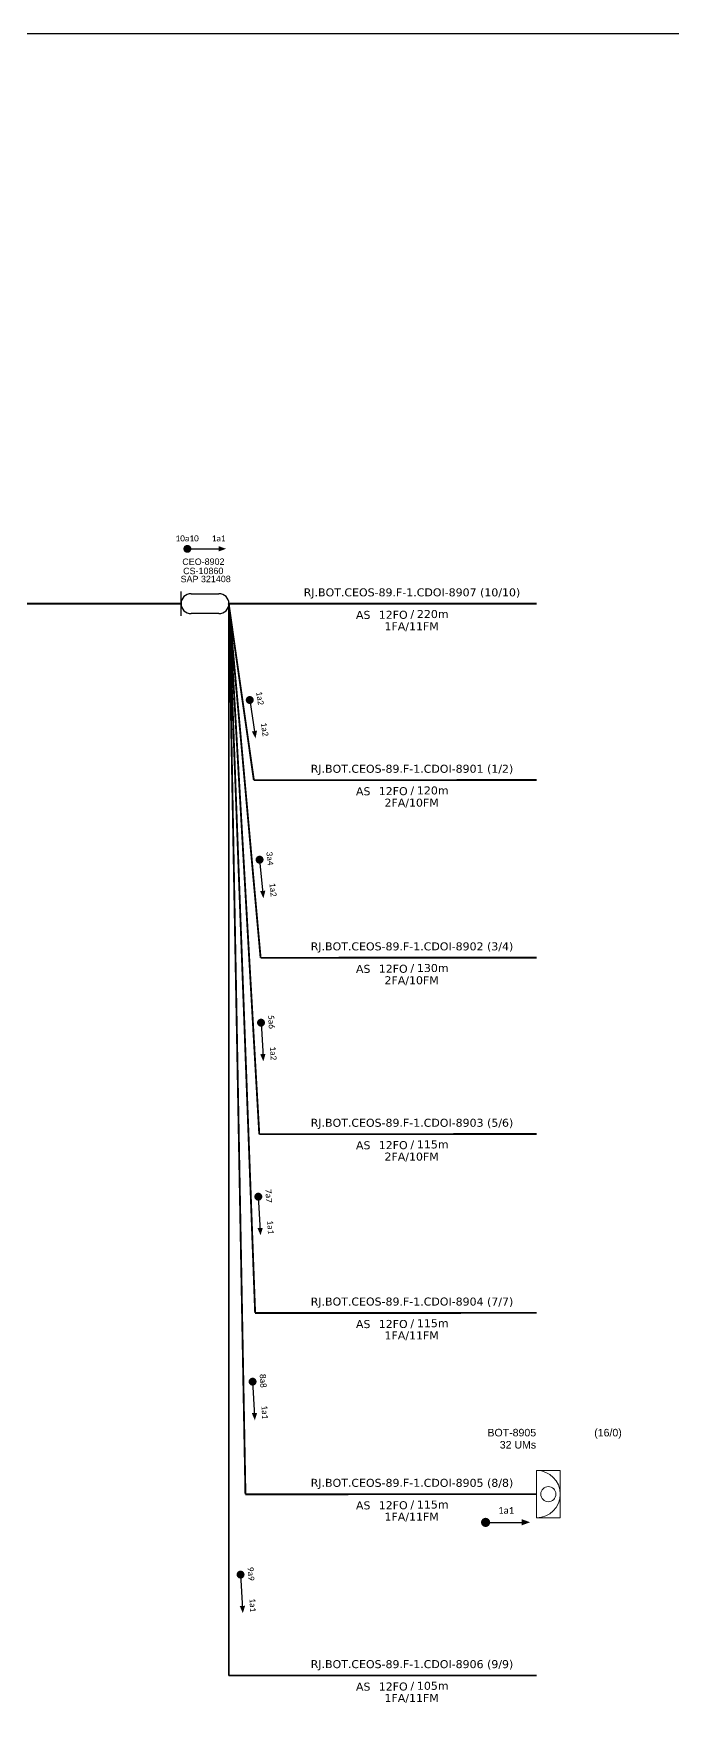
# Model space of a CAD drawing. Extents: x -89 to 1664, y 705 to 1299.
# Drawn here: x 189.7 to 330, y 926.7 to 1299 of the extents above; entities that cross this region are included whole.
import ezdxf
from ezdxf.enums import TextEntityAlignment as Align

# ---------------------------------------------------------------- set-up
doc = ezdxf.new("R2010")
doc.units = 0
for name, color, linetype, lineweight in [("20.0-LEGENDA DOS CDO'S", 1, 'Continuous', 0), ('20.1-CDO_INTERIOR', 1, 'Continuous', 0), ('20.2-CDO_POSTE', 1, 'Continuous', 5), ('40.1-ETIQUETAS', 1, 'Continuous', 20)]:
    doc.layers.add(name, color=color, linetype=linetype, lineweight=lineweight)
for name, color, linetype in [('20.4-CEOS', 1, 'Continuous'), ('CAP a instalar', 1, 'Continuous'), ('SETA', 7, 'Continuous')]:
    doc.layers.add(name, color=color, linetype=linetype)
doc.styles.add('ARIAL', font='arial.ttf')
doc.styles.add('siredit', font='verdana.ttf')
doc.styles.get("Standard").update_dxf_attribs({"font": 'arial.ttf'})
doc.linetypes.add('FENCELINE1', pattern='A,0.25,-0.1,[133,ltypeshp.shx,S=0.1,R=0,X=-0.1,Y=0],-0.1,1', length=1.45)

# ---------------------------------------------------------------- blocks, each defined once
blk = doc.blocks.new('ETIQUETA_RS5F')
at = {"layer": '40.1-ETIQUETAS', "color": 0, "style": 'siredit'}
blk.add_text('/', height=1.5, dxfattribs=at).set_placement((1.58, -1.95), align=Align.MIDDLE_RIGHT)
for tag, p in [('ETIQUETA_R_PRIMARIA', (1.21, 4.1)), ('ETIQUETA_R_SECUNDARIA', (1.21, 2.1)), ('F_ATIVAS/F_MORTAS', (1.14, -4.24))]:
    blk.add_attdef(tag, text='', height=1.5, dxfattribs=at).set_placement(p, align=Align.MIDDLE_CENTER)
for tag, p in [('TIPO_CABO', (-6.58, -2.12)), ('CAP_CABO', (0.4, -2.09))]:
    blk.add_attdef(tag, text='', height=1.5, dxfattribs=at).set_placement(p, align=Align.MIDDLE_RIGHT)
blk.add_attdef('METROS', text='', height=1.5, dxfattribs=at).set_placement((2.14, -1.95), align=Align.MIDDLE_LEFT)
for tag, p in [('FUSÃO_1', (0.85, -8.39)), ('FUSÃO_2', (0.85, -10.6)), ('FUSÃO_3', (0.85, -12.93)), ('FUSÃO_4', (0.85, -15.14)), ('FUSÃO_5', (0.85, -17.16))]:
    blk.add_attdef(tag, text='', height=1.5, dxfattribs=at).set_placement(p, align=Align.CENTER)
blk = doc.blocks.new('CDOI_INT')
at = {"layer": '20.1-CDO_INTERIOR', "color": 0, "lineweight": 18}
blk.add_lwpolyline([(4.25, -4.25), (4.25, 4.25), (0, 4.25), (0, -4.25)], close=True, dxfattribs=at)
blk.add_circle((2.12, 0), 1.36, dxfattribs=at)
blk.add_arc((0, 0), 4.25, 270, 90, dxfattribs=at)
at = {"layer": "20.0-LEGENDA DOS CDO'S", "color": 0, "style": 'ARIAL'}
for tag, p in [('CDO_N', (-0.08, 10.38)), ('SURVEY', (-0.08, 8.2)), ('SPLITER_1', (21.18, 10.38)), ('SPLITER_2', (21.19, 8.68)), ('SAP', (-0.08, 6.23)), ('1:XX', (5.94, -2.22)), ('UMS', (5.94, -4.24))]:
    blk.add_attdef(tag, p, '', height=1.36, dxfattribs=at)
blk.add_attdef('FIBRAS_UTILIZADAS', text='', height=1.36, dxfattribs=at).set_placement((15.34, 10.38), align=Align.CENTER)
blk = doc.blocks.new('CDOE-TEXTO PADRÃO')
at = {"layer": "20.0-LEGENDA DOS CDO'S", "color": 0, "style": 'ARIAL'}
for tag, p in [('CDO_N', (0.49, 7.39)), ('CORDOALHA', (0.5, 4.33)), ('SAP', (0.51, 1.67)), ('SPLITER_1', (0.59, -0.91)), ('SPLITER_2', (0.6, -3.55)), ('(XX-XX_F)S', (0.54, -8.29)), ('(XX-XX_L)S', (0.55, -10.83)), ('UMS', (0.55, -13.15))]:
    blk.add_attdef(tag, p, '', height=1.7, rotation=0.118, dxfattribs=at)
blk.add_attdef('FIBRAS_UTILIZADAS', text='', height=1.7, rotation=0.118, dxfattribs=at).set_placement((19.77, 7.43), align=Align.CENTER)

msp = doc.modelspace()

# ---------------------------------------------------------------- linework, layer by layer
msp.add_lwpolyline([(-89.32, 705.02), (749.25, 705.02), (749.25, 1299.02), (-89.32, 1299.02), (-89.32, 705.02)])
for points, const_width in [([(223.02, 1185.99, 1), (223.89, 1185.99, 1)], 0.872), ([(237.1, 1153.24, 1), (237.23, 1152.38, 1)], 0.872), ([(239.28, 1118.19, 1), (239.37, 1117.32, 1)], 0.872), ([(239.62, 1082.41, 1), (239.67, 1081.54, 1)], 0.872), ([(239.02, 1044.22, 1), (239.07, 1043.35, 1)], 0.872), ([(237.77, 1003.61, 1), (237.82, 1002.74, 1)], 0.872), ([(288.49, 972.29, 1), (289.49, 972.29, 1)], 1), ([(235.12, 961.26, 1), (235.17, 960.39, 1)], 0.872)]:
    msp.add_lwpolyline(points, format="xyb", close=True, dxfattribs=dict(const_width=const_width))
at = {"layer": '20.4-CEOS', "color": 5}
for p, q in [((222.07, 1171.31), (222.07, 1176.6)), ((224.26, 1176.15), (230.4, 1176.15)), ((230.4, 1171.77), (224.26, 1171.77))]:
    msp.add_line(p, q, dxfattribs=at)
for centre, start, end in [((224.26, 1173.96), 90, 270), ((230.4, 1173.96), 270, 90)]:
    msp.add_arc(centre, 2.19, start, end, dxfattribs=at)
at = {"layer": 'CAP a instalar', "color": 7, "linetype": 'FENCELINE1', "ltscale": 7, "const_width": 0.407}
for points in [[(222.07, 1173.96), (106.86, 1173.96)], [(232.54, 1173.95), (239.55, 1096.22)], [(238.07, 1135.2), (232.54, 1173.95)], [(232.56, 1173.58), (232.57, 938.66)], [(232.56, 1173.58), (238.35, 1018.24)], [(232.59, 1173.96), (300.19, 1173.96)], [(239.26, 1057.5), (232.59, 1173.96)], [(238.07, 1135.2), (300.19, 1135.24)], [(239.55, 1096.22), (300.19, 1096.25)], [(239.26, 1057.5), (300.19, 1057.53)], [(238.35, 1018.24), (300.19, 1018.28)], [(232.57, 938.66), (300.19, 938.69)]]:
    msp.add_lwpolyline(points, dxfattribs=at)
at = {"layer": 'CAP a instalar', "color": 1, "linetype": 'FENCELINE1', "ltscale": 7, "const_width": 0.407}
for points in [[(236.22, 978.45), (232.59, 1173.96)], [(236.22, 978.45), (300.19, 978.49)]]:
    msp.add_lwpolyline(points, dxfattribs=at)
at = {"layer": 'SETA'}
for points in [[(223.45, 1185.99), (230.95, 1185.99)], [(237.16, 1152.81), (238.27, 1145.4)], [(239.33, 1117.76), (240.06, 1110.3)], [(239.65, 1081.97), (240.08, 1074.49)], [(239.05, 1043.79), (239.48, 1036.3)], [(237.79, 1003.18), (238.22, 995.69)], [(288.99, 972.29), (297.62, 972.29)], [(235.15, 960.83), (235.58, 953.34)]]:
    msp.add_lwpolyline(points, dxfattribs=at)
for points in [[(230.35, 1186.58), (231.95, 1186), (230.35, 1185.42)], [(238.77, 1146.08), (238.43, 1144.41), (237.62, 1145.91)], [(240.59, 1110.95), (240.17, 1109.3), (239.44, 1110.84)], [(240.63, 1075.12), (240.15, 1073.49), (239.47, 1075.05)], [(240.03, 1036.94), (239.54, 1035.31), (238.87, 1036.87)], [(238.78, 996.33), (238.29, 994.7), (237.62, 996.26)], [(296.93, 972.98), (298.77, 972.31), (296.93, 971.64)], [(236.14, 953.98), (235.65, 952.35), (234.97, 953.91)]]:
    msp.add_solid(points, dxfattribs=at)

# ---------------------------------------------------------------- block references
at = {"layer": '20.2-CDO_POSTE', "color": 5}
ref = msp.add_blockref('CDOE-TEXTO PADRÃO', (223.56, 1176.29), dxfattribs=dict(at, xscale=0.8263571055110521, yscale=0.8263571055110521, zscale=0.8263571055110521))
ref.add_attrib('CDO_N', 'CS-10860', (222.53, 1180.43), dxfattribs={"layer": "20.0-LEGENDA DOS CDO'S", "color": 0, "height": 1.405, "rotation": 0.118, "style": 'ARIAL'})
ref.add_attrib('SAP', 'CEO-8902', (222.35, 1182.46), dxfattribs={"layer": "20.0-LEGENDA DOS CDO'S", "color": 0, "height": 1.405, "rotation": 0.118, "style": 'ARIAL'})
ref = msp.add_blockref('CDOE-TEXTO PADRÃO', (221.88, 1174.52), dxfattribs=dict(at, xscale=0.8263571055110521, yscale=0.8263571055110521, zscale=0.8263571055110521))
ref.add_attrib('CDO_N', 'SAP 321408', (221.97, 1178.66), dxfattribs={"layer": "20.0-LEGENDA DOS CDO'S", "color": 0, "height": 1.405, "rotation": 0.118, "style": 'ARIAL'})
at = {"layer": '20.2-CDO_POSTE', "color": 1}
ref = msp.add_blockref('CDOI_INT', (300.19, 978.49), dxfattribs=dict(at, xscale=1.220550270692137, yscale=1.220550270692137, zscale=1.220550270692137))
ref.add_attrib('CDO_N', 'BOT-8905', dxfattribs={"layer": "20.0-LEGENDA DOS CDO'S", "color": 0, "height": 1.66, "style": 'ARIAL'}).set_placement((300.09, 991.16), align=Align.RIGHT)
ref.add_attrib('FIBRAS_UTILIZADAS', '(16/0)', dxfattribs={"layer": "20.0-LEGENDA DOS CDO'S", "color": 0, "height": 1.66, "style": 'ARIAL'}).set_placement((318.91, 991.16), align=Align.RIGHT)
ref.add_attrib('SURVEY', '32 UMs', dxfattribs={"layer": "20.0-LEGENDA DOS CDO'S", "color": 0, "height": 1.66, "style": 'ARIAL'}).set_placement((300.09, 988.5), align=Align.RIGHT)
at = {"layer": '40.1-ETIQUETAS', "color": 7}
ref = msp.add_blockref('ETIQUETA_RS5F', (271.43, 1173.97), dxfattribs=dict(at, xscale=1.171326952052579, yscale=1.171326952052579, zscale=1.171326952052579))
ref.add_attrib('ETIQUETA_R_SECUNDARIA', 'RJ.BOT.CEOS-89.F-1.CDOI-8907 (10/10)', dxfattribs={"color": 0, "height": 1.757, "style": 'siredit'}).set_placement((272.81, 1176.44), align=Align.MIDDLE_CENTER)
ref.add_attrib('TIPO_CABO', 'AS', dxfattribs={"color": 0, "height": 1.757, "style": 'siredit'}).set_placement((263.68, 1171.49), align=Align.MIDDLE_RIGHT)
ref.add_attrib('CAP_CABO', '12FO', dxfattribs={"color": 0, "height": 1.757, "style": 'siredit'}).set_placement((271.86, 1171.52), align=Align.MIDDLE_RIGHT)
ref.add_attrib('METROS', '220m ', dxfattribs={"color": 0, "height": 1.757, "style": 'siredit'}).set_placement((273.9, 1171.68), align=Align.MIDDLE_LEFT)
ref.add_attrib('F_ATIVAS/F_MORTAS', '1FA/11FM', dxfattribs={"color": 0, "height": 1.757, "style": 'siredit'}).set_placement((272.73, 1169), align=Align.MIDDLE_CENTER)
ref = msp.add_blockref('ETIQUETA_RS5F', (271.43, 1135.25), dxfattribs=dict(at, xscale=1.171326952052579, yscale=1.171326952052579, zscale=1.171326952052579))
ref.add_attrib('ETIQUETA_R_SECUNDARIA', 'RJ.BOT.CEOS-89.F-1.CDOI-8901 (1/2)', dxfattribs={"color": 0, "height": 1.757, "style": 'siredit'}).set_placement((272.81, 1137.72), align=Align.MIDDLE_CENTER)
ref.add_attrib('TIPO_CABO', 'AS', dxfattribs={"color": 0, "height": 1.757, "style": 'siredit'}).set_placement((263.68, 1132.78), align=Align.MIDDLE_RIGHT)
ref.add_attrib('CAP_CABO', '12FO', dxfattribs={"color": 0, "height": 1.757, "style": 'siredit'}).set_placement((271.86, 1132.8), align=Align.MIDDLE_RIGHT)
ref.add_attrib('METROS', '120m ', dxfattribs={"color": 0, "height": 1.757, "style": 'siredit'}).set_placement((273.9, 1132.96), align=Align.MIDDLE_LEFT)
ref.add_attrib('F_ATIVAS/F_MORTAS', '2FA/10FM', dxfattribs={"color": 0, "height": 1.757, "style": 'siredit'}).set_placement((272.73, 1130.28), align=Align.MIDDLE_CENTER)
ref = msp.add_blockref('ETIQUETA_RS5F', (271.43, 1096.27), dxfattribs=dict(at, xscale=1.171326952052579, yscale=1.171326952052579, zscale=1.171326952052579))
ref.add_attrib('ETIQUETA_R_SECUNDARIA', 'RJ.BOT.CEOS-89.F-1.CDOI-8902 (3/4)', dxfattribs={"color": 0, "height": 1.757, "style": 'siredit'}).set_placement((272.81, 1098.73), align=Align.MIDDLE_CENTER)
ref.add_attrib('TIPO_CABO', 'AS', dxfattribs={"color": 0, "height": 1.757, "style": 'siredit'}).set_placement((263.68, 1093.79), align=Align.MIDDLE_RIGHT)
ref.add_attrib('CAP_CABO', '12FO', dxfattribs={"color": 0, "height": 1.757, "style": 'siredit'}).set_placement((271.86, 1093.82), align=Align.MIDDLE_RIGHT)
ref.add_attrib('METROS', '130m ', dxfattribs={"color": 0, "height": 1.757, "style": 'siredit'}).set_placement((273.9, 1093.98), align=Align.MIDDLE_LEFT)
ref.add_attrib('F_ATIVAS/F_MORTAS', '2FA/10FM', dxfattribs={"color": 0, "height": 1.757, "style": 'siredit'}).set_placement((272.73, 1091.29), align=Align.MIDDLE_CENTER)
ref = msp.add_blockref('ETIQUETA_RS5F', (271.43, 1057.55), dxfattribs=dict(at, xscale=1.171326952052579, yscale=1.171326952052579, zscale=1.171326952052579))
ref.add_attrib('ETIQUETA_R_SECUNDARIA', 'RJ.BOT.CEOS-89.F-1.CDOI-8903 (5/6)', dxfattribs={"color": 0, "height": 1.757, "style": 'siredit'}).set_placement((272.81, 1060.01), align=Align.MIDDLE_CENTER)
ref.add_attrib('TIPO_CABO', 'AS', dxfattribs={"color": 0, "height": 1.757, "style": 'siredit'}).set_placement((263.68, 1055.07), align=Align.MIDDLE_RIGHT)
ref.add_attrib('CAP_CABO', '12FO', dxfattribs={"color": 0, "height": 1.757, "style": 'siredit'}).set_placement((271.86, 1055.1), align=Align.MIDDLE_RIGHT)
ref.add_attrib('METROS', '115m ', dxfattribs={"color": 0, "height": 1.757, "style": 'siredit'}).set_placement((273.9, 1055.26), align=Align.MIDDLE_LEFT)
ref.add_attrib('F_ATIVAS/F_MORTAS', '2FA/10FM', dxfattribs={"color": 0, "height": 1.757, "style": 'siredit'}).set_placement((272.73, 1052.58), align=Align.MIDDLE_CENTER)
ref = msp.add_blockref('ETIQUETA_RS5F', (271.43, 1018.29), dxfattribs=dict(at, xscale=1.171326952052579, yscale=1.171326952052579, zscale=1.171326952052579))
ref.add_attrib('ETIQUETA_R_SECUNDARIA', 'RJ.BOT.CEOS-89.F-1.CDOI-8904 (7/7)', dxfattribs={"color": 0, "height": 1.757, "style": 'siredit'}).set_placement((272.81, 1020.76), align=Align.MIDDLE_CENTER)
ref.add_attrib('TIPO_CABO', 'AS', dxfattribs={"color": 0, "height": 1.757, "style": 'siredit'}).set_placement((263.68, 1015.82), align=Align.MIDDLE_RIGHT)
ref.add_attrib('CAP_CABO', '12FO', dxfattribs={"color": 0, "height": 1.757, "style": 'siredit'}).set_placement((271.86, 1015.84), align=Align.MIDDLE_RIGHT)
ref.add_attrib('METROS', '115m ', dxfattribs={"color": 0, "height": 1.757, "style": 'siredit'}).set_placement((273.9, 1016.01), align=Align.MIDDLE_LEFT)
ref.add_attrib('F_ATIVAS/F_MORTAS', '1FA/11FM', dxfattribs={"color": 0, "height": 1.757, "style": 'siredit'}).set_placement((272.73, 1013.32), align=Align.MIDDLE_CENTER)
at = {"layer": '40.1-ETIQUETAS', "color": 1}
ref = msp.add_blockref('ETIQUETA_RS5F', (271.43, 978.5), dxfattribs=dict(at, xscale=1.171326952052579, yscale=1.171326952052579, zscale=1.171326952052579))
ref.add_attrib('ETIQUETA_R_SECUNDARIA', 'RJ.BOT.CEOS-89.F-1.CDOI-8905 (8/8)', dxfattribs={"color": 0, "height": 1.757, "style": 'siredit'}).set_placement((272.81, 980.97), align=Align.MIDDLE_CENTER)
ref.add_attrib('TIPO_CABO', 'AS', dxfattribs={"color": 0, "height": 1.757, "style": 'siredit'}).set_placement((263.68, 976.02), align=Align.MIDDLE_RIGHT)
ref.add_attrib('CAP_CABO', '12FO', dxfattribs={"color": 0, "height": 1.757, "style": 'siredit'}).set_placement((271.86, 976.05), align=Align.MIDDLE_RIGHT)
ref.add_attrib('METROS', '115m ', dxfattribs={"color": 0, "height": 1.757, "style": 'siredit'}).set_placement((273.9, 976.21), align=Align.MIDDLE_LEFT)
ref.add_attrib('F_ATIVAS/F_MORTAS', '1FA/11FM', dxfattribs={"color": 0, "height": 1.757, "style": 'siredit'}).set_placement((272.73, 973.53), align=Align.MIDDLE_CENTER)
at = {"layer": '40.1-ETIQUETAS', "color": 7}
ref = msp.add_blockref('ETIQUETA_RS5F', (271.43, 938.71), dxfattribs=dict(at, xscale=1.171326952052579, yscale=1.171326952052579, zscale=1.171326952052579))
ref.add_attrib('ETIQUETA_R_SECUNDARIA', 'RJ.BOT.CEOS-89.F-1.CDOI-8906 (9/9)', dxfattribs={"color": 0, "height": 1.757, "style": 'siredit'}).set_placement((272.81, 941.17), align=Align.MIDDLE_CENTER)
ref.add_attrib('TIPO_CABO', 'AS', dxfattribs={"color": 0, "height": 1.757, "style": 'siredit'}).set_placement((263.68, 936.23), align=Align.MIDDLE_RIGHT)
ref.add_attrib('CAP_CABO', '12FO', dxfattribs={"color": 0, "height": 1.757, "style": 'siredit'}).set_placement((271.86, 936.26), align=Align.MIDDLE_RIGHT)
ref.add_attrib('METROS', '105m ', dxfattribs={"color": 0, "height": 1.757, "style": 'siredit'}).set_placement((273.9, 936.42), align=Align.MIDDLE_LEFT)
ref.add_attrib('F_ATIVAS/F_MORTAS', '1FA/11FM', dxfattribs={"color": 0, "height": 1.757, "style": 'siredit'}).set_placement((272.73, 933.74), align=Align.MIDDLE_CENTER)

# ---------------------------------------------------------------- texts
at = {"attachment_point": 5}
for s, insert, char_height, width in [('\\C7;\\fCalibri|b0|i0|c0|p34;10a10', (223.41, 1188.28), 1.3081, 22.1152), ('\\C7;\\fCalibri|b0|i0|c0|p34;1a1', (230.33, 1188.28), 1.3081, 22.1152), ('\\C7;\\fCalibri|b0|i0|c0|p34;1a1', (293.5, 974.93), 1.5063, 25.4659)]:
    msp.add_mtext(s, dxfattribs=dict(at, insert=insert, char_height=char_height, width=width))
at = {"char_height": 1.3081, "width": 22.1152, "attachment_point": 5}
for s, insert, rotation in [('\\C7;\\fCalibri|b0|i0|c0|p34;1a2', (239.42, 1153.19), 278.5186), ('\\C7;\\fCalibri|b0|i0|c0|p34;1a2', (240.44, 1146.35), 278.5186), ('\\C7;\\fCalibri|b0|i0|c0|p34;3a4', (241.6, 1118.02), 275.6274), ('\\C7;\\fCalibri|b0|i0|c0|p34;1a2', (242.28, 1111.14), 275.6274), ('\\C7;\\fCalibri|b0|i0|c0|p34;5a6', (241.93, 1082.14), 273.2857), ('\\C7;\\fCalibri|b0|i0|c0|p34;1a2', (242.33, 1075.24), 273.2857), ('\\C7;\\fCalibri|b0|i0|c0|p34;7a7', (241.33, 1043.96), 273.2857), ('\\C7;\\fCalibri|b0|i0|c0|p34;1a1', (241.73, 1037.06), 273.2857), ('\\C7;\\fCalibri|b0|i0|c0|p34;8a8', (240.08, 1003.35), 273.2857), ('\\C7;\\fCalibri|b0|i0|c0|p34;1a1', (240.47, 996.45), 273.2857), ('\\C7;\\fCalibri|b0|i0|c0|p34;9a9', (237.43, 961), 273.2857), ('\\C7;\\fCalibri|b0|i0|c0|p34;1a1', (237.83, 954.1), 273.2857)]:
    msp.add_mtext(s, dxfattribs=dict(at, insert=insert, rotation=rotation))

doc.saveas('drawing.dxf')
